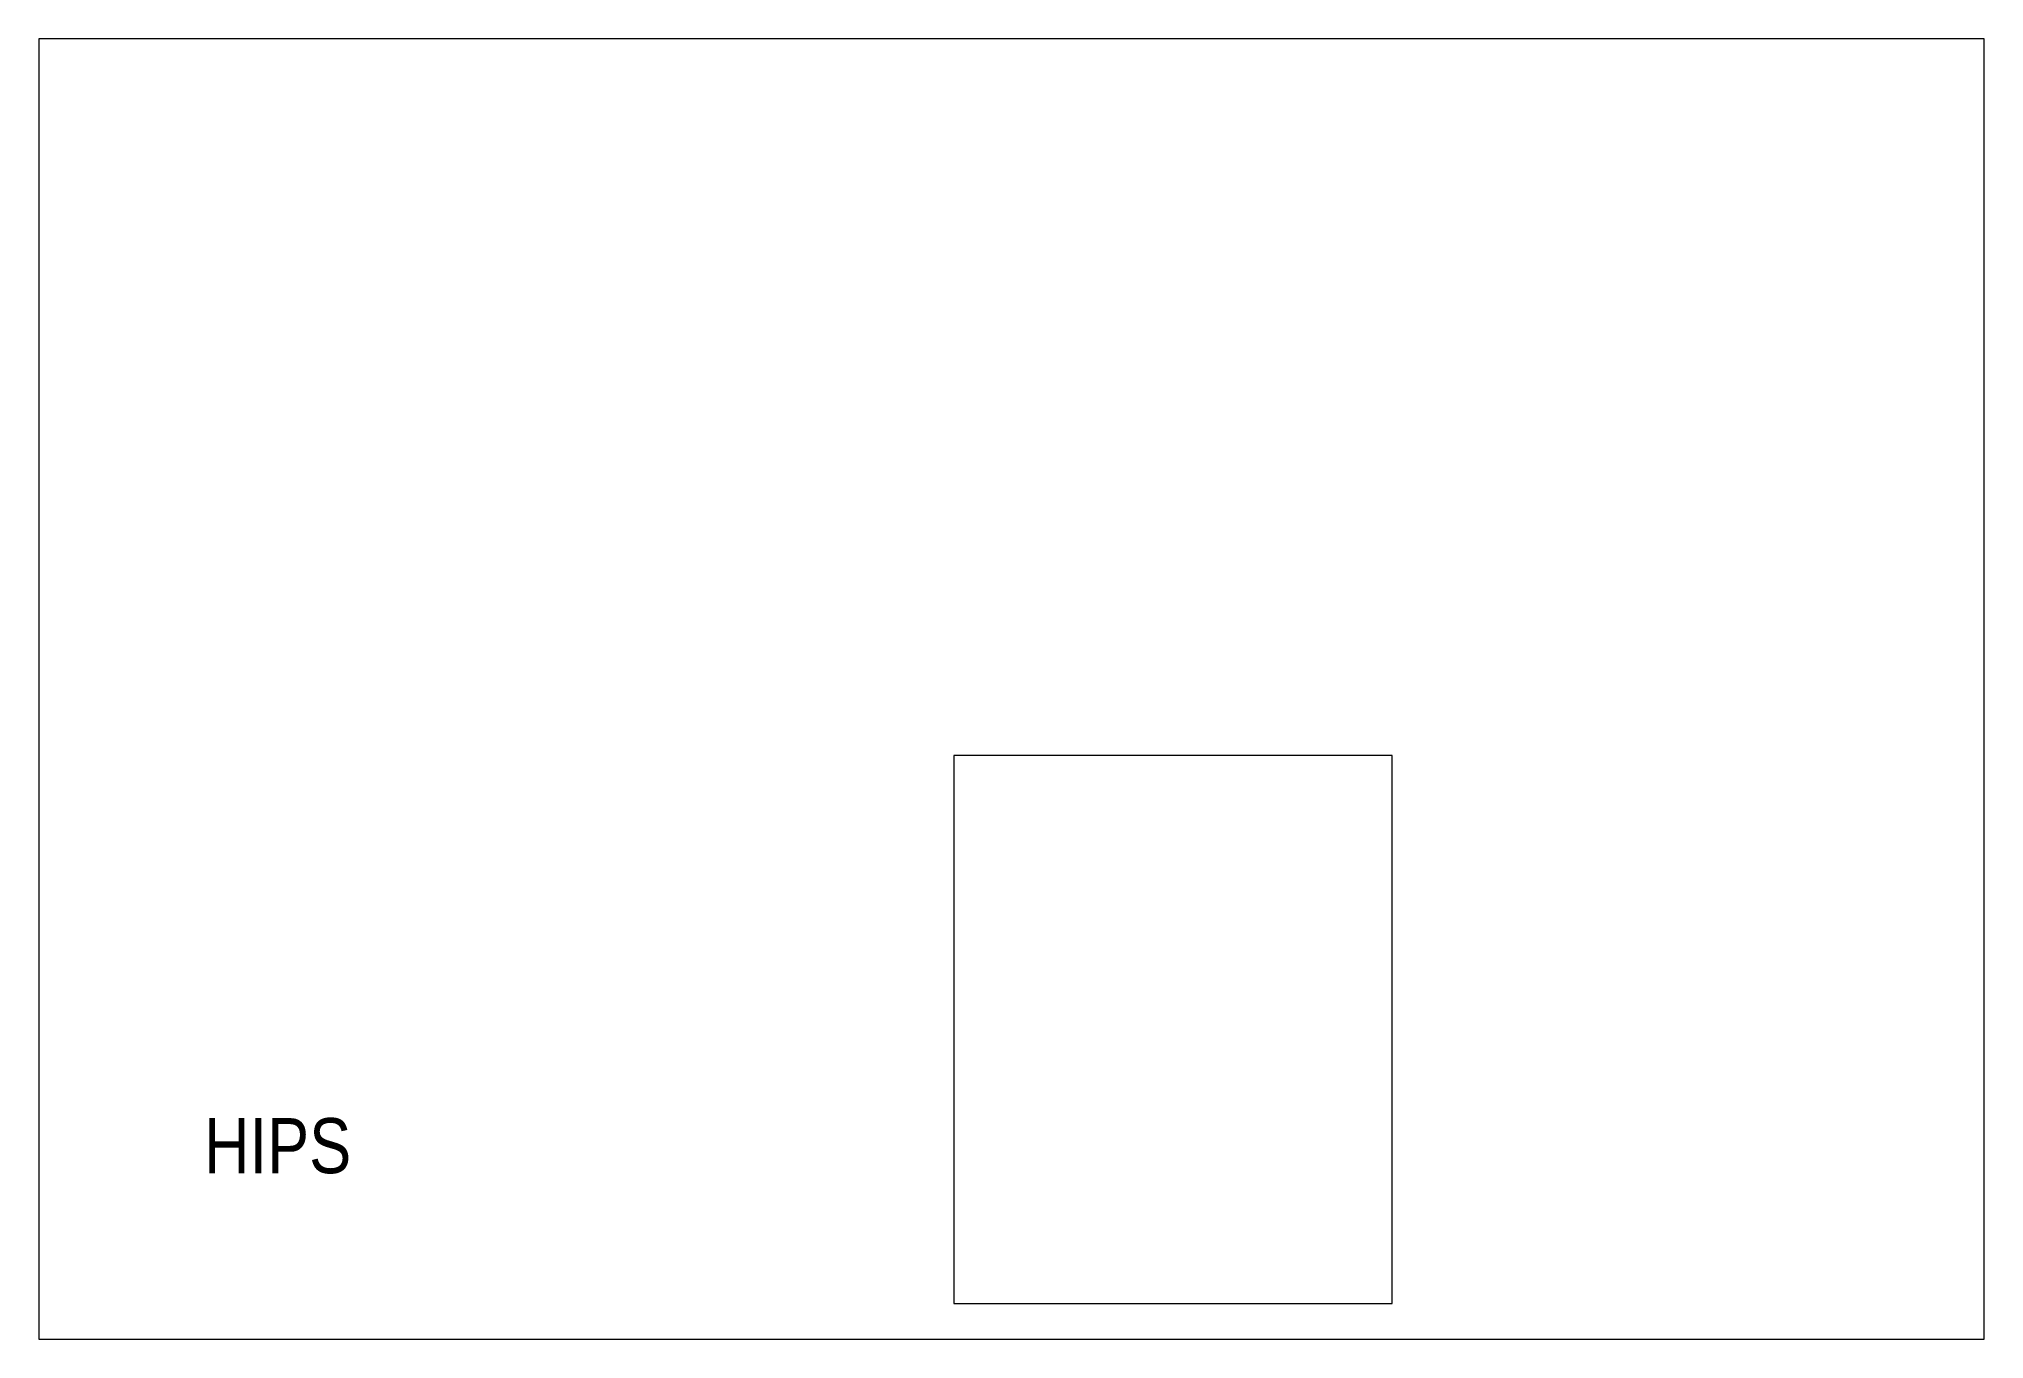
# Paper-space layout 'HIPS' of a CAD drawing. Header units: inches. Extents: x 0 to 35.3, y 0 to 23.6.
import ezdxf

# ---------------------------------------------------------------- set-up
doc = ezdxf.new("R2010")
doc.units = ezdxf.units.IN
doc.header["$MEASUREMENT"] = 0
doc.layers.add('DIMENSIONS @ 1', color=7, linetype='Continuous')
doc.layers.add('WALL FRAMING', color=7, linetype='Continuous', lineweight=30)
doc.styles.add('ARCHENTLTD', font='technical.ttf', dxfattribs={"height": 6})

psp = doc.layouts.new('HIPS')

# ---------------------------------------------------------------- texts
at = {"layer": 'DIMENSIONS @ 1', "lineweight": 9, "insert": (3, 4.011), "char_height": 1, "width": 6.288, "attachment_point": 1, "style": 'ARCHENTLTD'}
psp.add_mtext('HIPS', dxfattribs=at)

# ---------------------------------------------------------------- viewports
at = {"layer": 'WALL FRAMING', "color": 1, "lineweight": 9}
psp.add_viewport(center=(17.665, 11.802), size=(35.33, 23.60349), view_center_point=(23156.49402, 18327.42202), view_height=527.8266747, dxfattribs=at)
at = {"layer": 'WALL FRAMING', "color": 1, "lineweight": 9, "view_target_point": (23040.11764, 20067.39689)}
psp.add_viewport(center=(20.598, 5.619), size=(7.961, 9.9523), view_center_point=(-1.79137, 2.52295), view_height=12.350502, status=3, dxfattribs=at)

doc.saveas('drawing.dxf')
